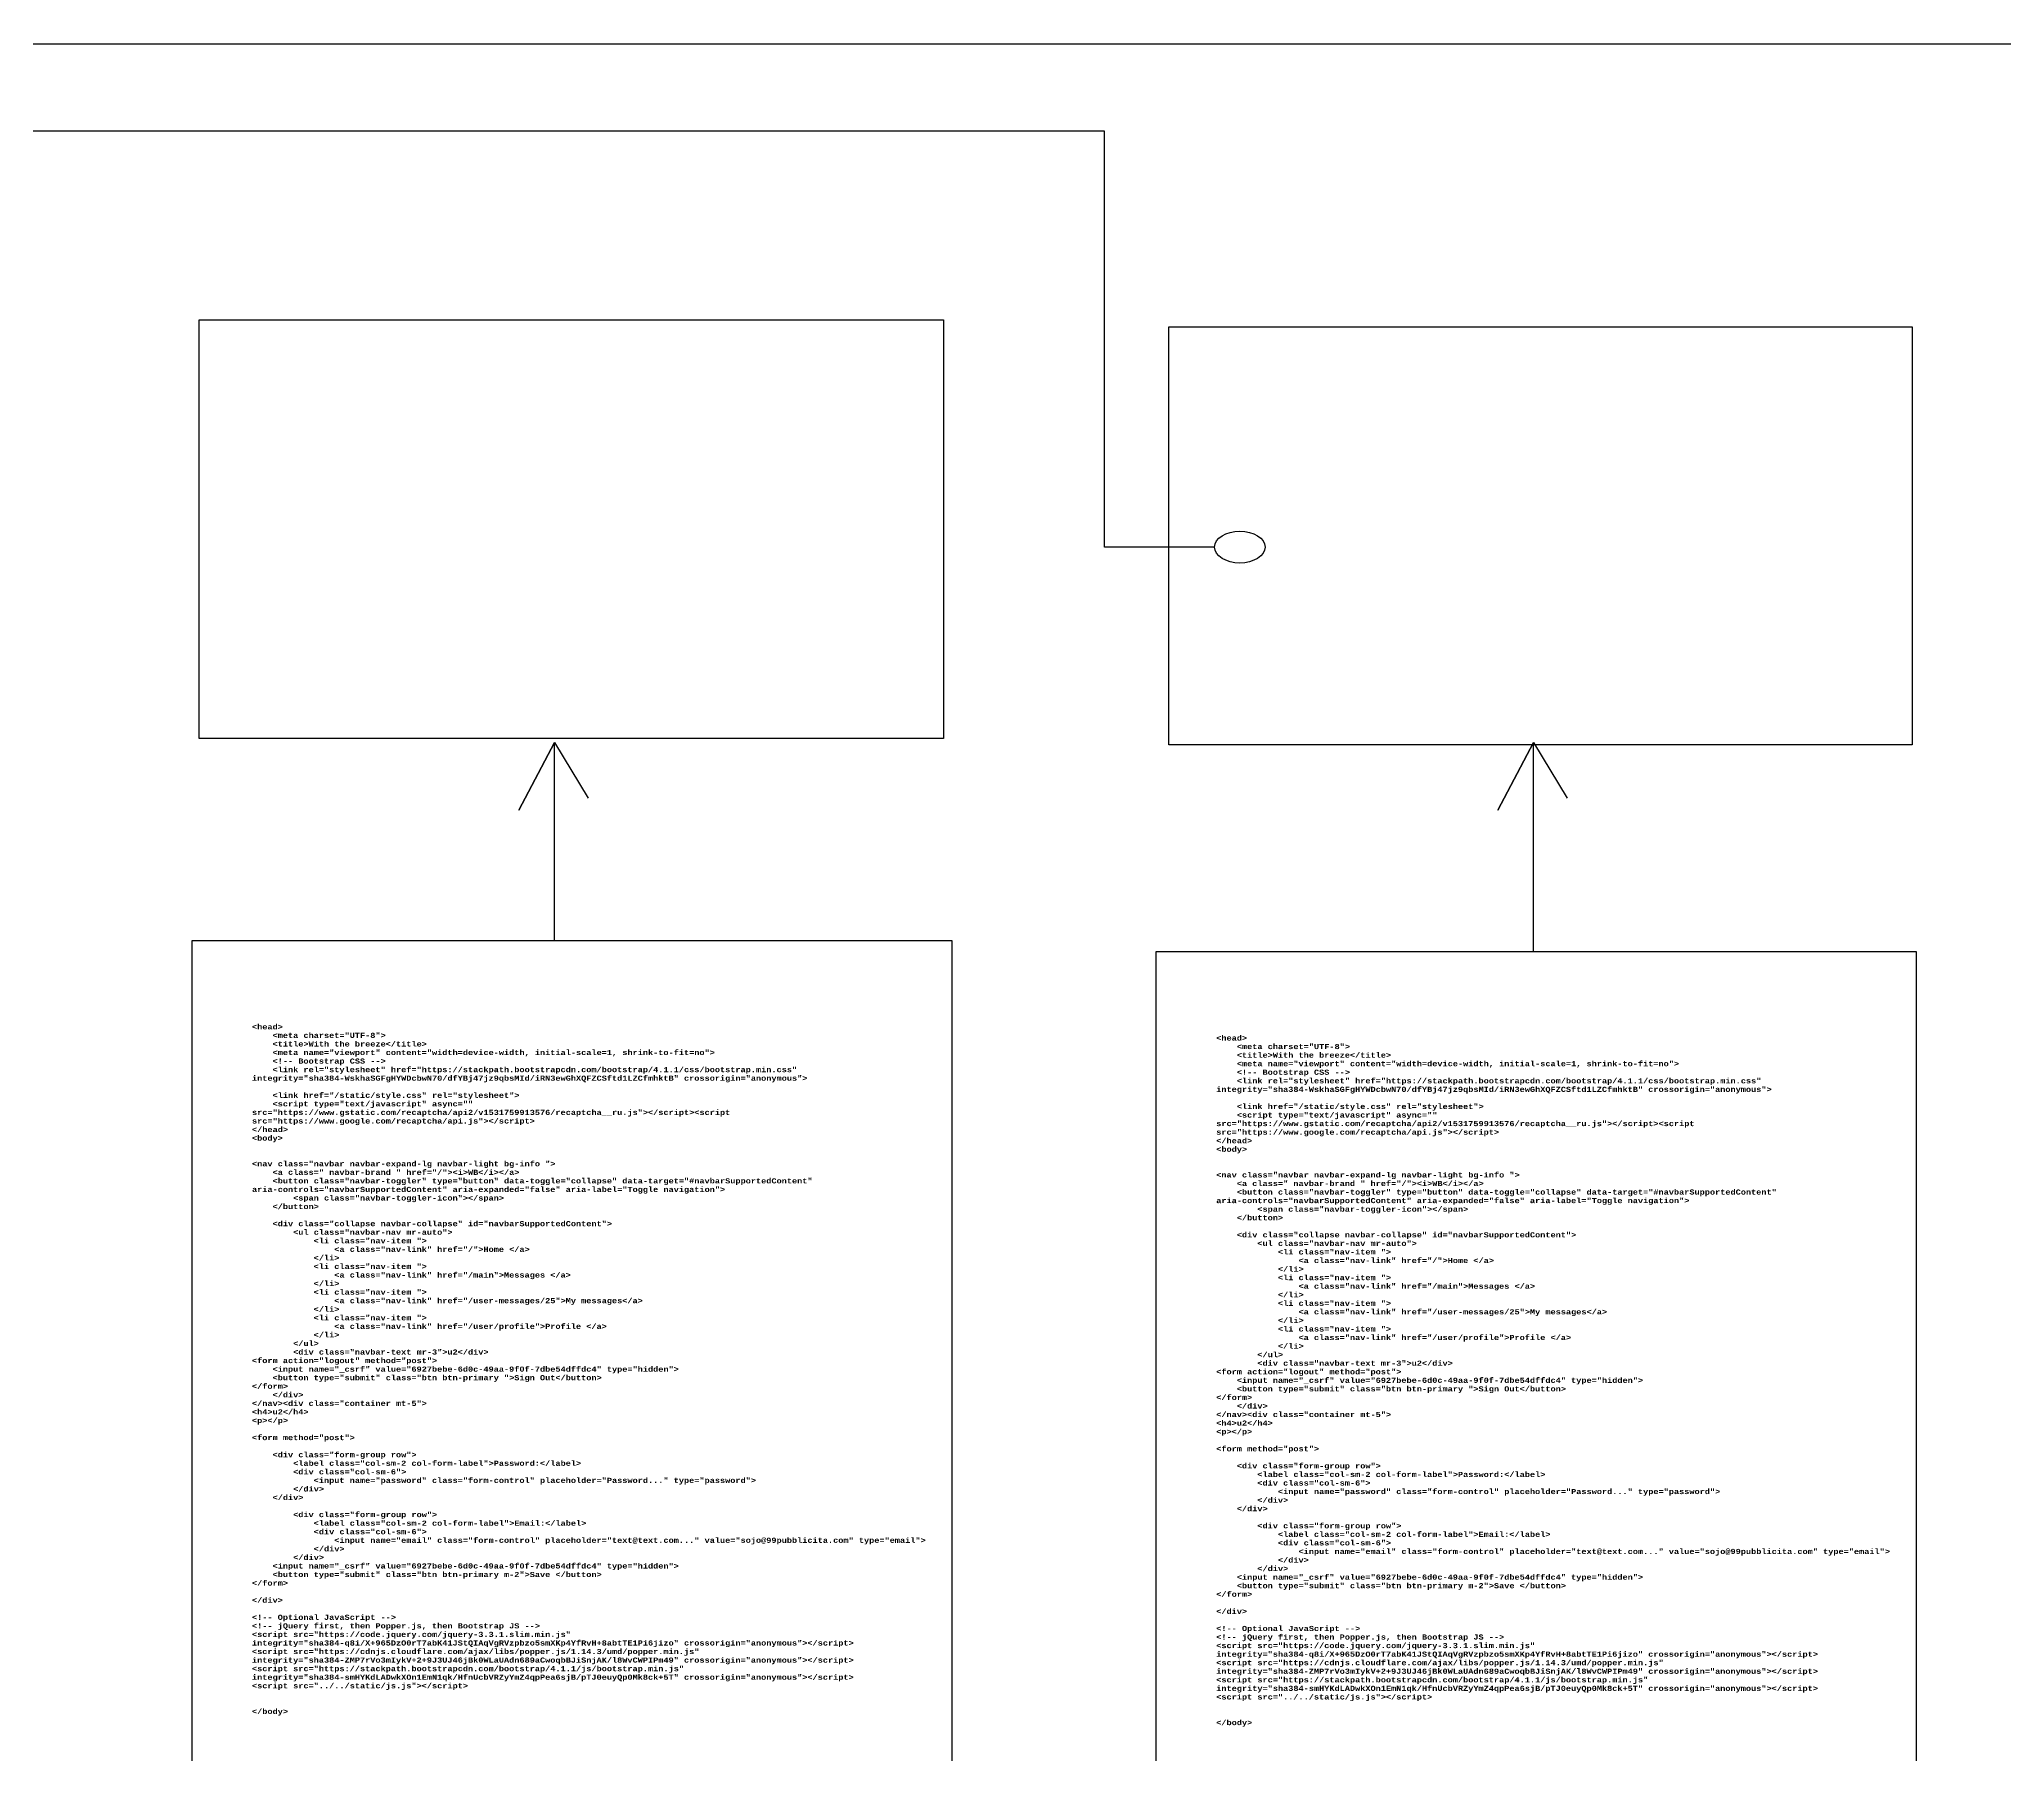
# Model space of a CAD drawing. Header units: millimetres. Extents: x 4803 to 8037, y 2131 to 3662.
# Drawn here: x 5864 to 6582, y 2872 to 3499 of the extents above; entities that cross this region are included whole.
import ezdxf

# ---------------------------------------------------------------- set-up
doc = ezdxf.new("R2010")
doc.units = ezdxf.units.MM
doc.styles.get("Standard").update_dxf_attribs({"font": 'arial.ttf'})
picture_1 = doc.add_image_def('image2.jpg', size_in_pixel=(1920, 1080))
picture_2 = doc.add_image_def('image3.jpg', size_in_pixel=(1920, 1080))

msp = doc.modelspace()

# ---------------------------------------------------------------- linework, layer by layer
at = {"color": 1, "lineweight": 30}
for points in [[(6703.25, 3367.84), (6703.25, 3497.06), (4959.54, 3497.06), (4965.59, 3498.85), (4959.54, 3497.06), (4965.59, 3495.62)], [(6293.3, 3313.38), (6253.07, 3313.38), (6253.07, 3465.3), (4964.49, 3465.3), (4971.4, 3467.39), (4964.49, 3465.3), (4971.95, 3463.21)], [(6052.12, 3169.74), (6052.12, 3241.99), (6039.07, 3217.31), (6052.12, 3241.99), (6064.46, 3221.72)], [(6409.78, 3165.66), (6409.78, 3241.99), (6396.73, 3217.31), (6409.78, 3241.99), (6422.12, 3221.72)]]:
    msp.add_lwpolyline(points, dxfattribs=at)
at = {"color": 30, "lineweight": 30}
for points in [[(5919.68, 3169.74), (6197.32, 3169.74), (6197.32, 2702.58), (5919.68, 2702.58)], [(6271.99, 3165.66), (6549.63, 3165.66), (6549.63, 2698.5), (6271.99, 2698.5)]]:
    msp.add_lwpolyline(points, close=True, dxfattribs=at)
at = {"color": 1, "lineweight": 30}
msp.add_ellipse((6302.51, 3313.38), major_axis=(-9.21, 0), ratio=0.630249, dxfattribs=at)

# ---------------------------------------------------------------- texts
at = {"char_height": 2.5, "attachment_point": 1}
for insert in [(5941.58, 3139.1), (6293.89, 3135.02)]:
    msp.add_mtext_dynamic_manual_height_columns('{\\fCourier New|b1|i0|c204|p49;\\H0.75x;\\C23;\\c3307724;<head>^J    <meta charset="UTF-8">^J    <title>With the breeze</title>^J    <meta name="viewport" content="width=device-width, initial-scale=1, shrink-to-fit=no">^J    <!-- Bootstrap CSS -->^J    <link rel="stylesheet" href="https://stackpath.bootstrapcdn.com/bootstrap/4.1.1/css/bootstrap.min.css" integrity="sha384-WskhaSGFgHYWDcbwN70/dfYBj47jz9qbsMId/iRN3ewGhXQFZCSftd1LZCfmhktB" crossorigin="anonymous">^J^J    <link href="/static/style.css" rel="stylesheet">^J    <script type="text/javascript" async="" src="https://www.gstatic.com/recaptcha/api2/v1531759913576/recaptcha__ru.js"></script><script src="https://www.google.com/recaptcha/api.js"></script>^J</head>^J<body>^J^J^J<nav class="navbar navbar-expand-lg navbar-light bg-info ">^J    <a class=" navbar-brand " href="/"><i>WB</i></a>^J    <button class="navbar-toggler" type="button" data-toggle="collapse" data-target="#navbarSupportedContent" aria-controls="navbarSupportedContent" aria-expanded="false" aria-label="Toggle navigation">^J        <span class="navbar-toggler-icon"></span>^J    </button>^J^J    <div class="collapse navbar-collapse" id="navbarSupportedContent">^J        <ul class="navbar-nav mr-auto">^J            <li class="nav-item ">^J                <a class="nav-link" href="/">Home </a>^J            </li>^J            <li class="nav-item ">^J                <a class="nav-link" href="/main">Messages </a>^J            </li>^J            <li class="nav-item ">^J                <a class="nav-link" href="/user-messages/25">My messages</a>^J            </li>^J            <li class="nav-item ">^J                <a class="nav-link" href="/user/profile">Profile </a>^J            </li>^J        </ul>^J        <div class="navbar-text mr-3">u2</div>^J<form action="logout" method="post">^J    <input name="_csrf" value="6927bebe-6d0c-49aa-9f0f-7dbe54dffdc4" type="hidden">^J    <button type="submit" class="btn btn-primary ">Sign Out</button>^J</form>^J    </div>^J</nav><div class="container mt-5">^J<h4>u2</h4>^J<p></p>^J^J<form method="post">^J^J    <div class="form-group row">^J        <label class="col-sm-2 col-form-label">Password:</label>^J        <div class="col-sm-6">^J            <input name="password" class="form-control" placeholder="Password..." type="password">^J        </div>^J    </div>^J^J        <div class="form-group row">^J            <label class="col-sm-2 col-form-label">Email:</label>^J            <div class="col-sm-6">^J                <input name="email" class="form-control" placeholder="text@text.com..." value="sojo@99pubblicita.com" type="email">^J            </div>^J        </div>^J    <input name="_csrf" value="6927bebe-6d0c-49aa-9f0f-7dbe54dffdc4" type="hidden">^J    <button type="submit" class="btn btn-primary m-2">Save </button>^J</form>^J^J</div>^J^J<!-- Optional JavaScript -->^J<!-- jQuery first, then Popper.js, then Bootstrap JS -->^J<script src="https://code.jquery.com/jquery-3.3.1.slim.min.js" integrity="sha384-q8i/X+965DzO0rT7abK41JStQIAqVgRVzpbzo5smXKp4YfRvH+8abtTE1Pi6jizo" crossorigin="anonymous"></script>^J<script src="https://cdnjs.cloudflare.com/ajax/libs/popper.js/1.14.3/umd/popper.min.js" integrity="sha384-ZMP7rVo3mIykV+2+9J3UJ46jBk0WLaUAdn689aCwoqbBJiSnjAK/l8WvCWPIPm49" crossorigin="anonymous"></script>^J<script src="https://stackpath.bootstrapcdn.com/bootstrap/4.1.1/js/bootstrap.min.js" integrity="sha384-smHYKdLADwkXOn1EmN1qk/HfnUcbVRZyYmZ4qpPea6sjB/pTJ0euyQp0Mk8ck+5T" crossorigin="anonymous"></script>^J<script src="../../static/js.js"></script>^J^J^J</body>}', width=255.7379, gutter_width=12.5, heights=[0], dxfattribs=dict(at, insert=insert))

# ---------------------------------------------------------------- pictures from other files: only their frames are drawn
image = msp.add_image(picture_2, insert=(5922.26, 3243.44), size_in_units=(272.02, 153.01))
image.dxf.flags = 7
image = msp.add_image(picture_1, insert=(6276.62, 3241.15), size_in_units=(271.51, 152.72))
image.dxf.flags = 7

doc.saveas('drawing.dxf')
